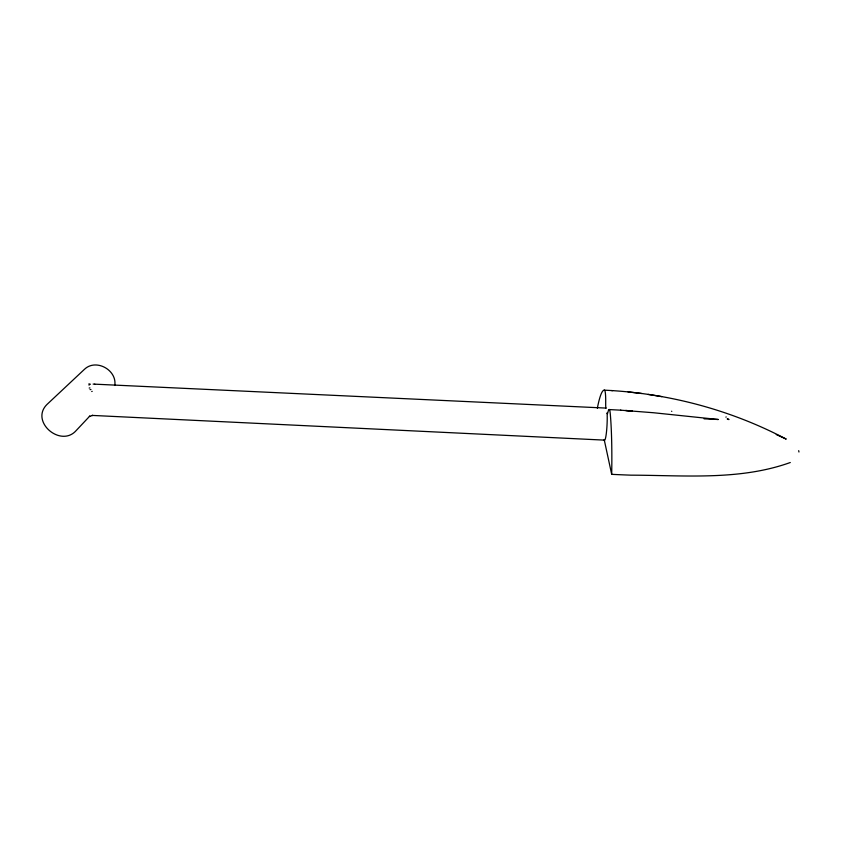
<?xml version="1.0" encoding="UTF-8"?>
<svg xmlns="http://www.w3.org/2000/svg" width="841" height="841" viewBox="0 0 841 841"><rect width="100%" height="100%" fill="white"/><g stroke="black" fill="none" stroke-linecap="round" stroke-linejoin="round"><path stroke-width="1.26" d="M114.786 385.472C117.214 369.956 95.811 358.224 84.384 369.378L46.917 404.521C29.782 421.625 60.794 448.011 76.184 430.55L89.808 416.064L89.398 416.463L92.689 415.433L92.016 415.401L604.542 440.127M89.241 385.083L88.831 384.947M728.937 419.596L728.39 419.438M89.913 387.901L89.199 388.048M790.288 462.518C739.596 480.758 683.954 475.281 630.96 475.165A418.545 119.275 3.9 0 1 611.691 474.335L604.206 439.654A16.042 1.724 -87.3 0 0 606.477 432.043A16.042 1.724 -87.3 0 0 607.097 412.836L607.149 413.036A5.414 0.589 -87.2 0 0 607.591 413.351A17.777 1.924 -87.2 0 0 607.99 411.985A19.196 2.113 -87.3 0 1 610.282 413.877A105.051 11.028 -87.7 0 1 611.691 474.335M726.225 416.968L725.857 417.115M91.711 391.517L92.195 391.349M88.915 383.822L90.418 384.263M90.954 389.499L90.04 389.614M671.801 411.344L671.57 411.249M94.875 384.242L94.612 384.2M728.464 419.175L728.705 419.154M93.13 384.085L606.067 408.085M704.075 418.829L718.267 419.501L653.636 412.752L620.553 410.166M609.021 409.556L620.858 410.187M604.185 390.161C667.439 393.083 730.177 409.535 786.23 439.107L776.254 434.555M611.481 390.571L612.679 390.634M628.059 391.917L641.557 393.483M648.138 394.397L661.835 396.637M798.698 450.65L798.95 452.016M605.783 408.327A16.042 1.724 -87.3 0 1 605.972 408.116L605.93 407.917A5.351 0.578 -87.2 0 1 605.699 405.425A17.777 1.924 -87.2 0 1 605.699 402.418A18.334 1.934 -87.2 0 0 604.5 390.192A105.051 11.028 -87.7 0 0 597.331 408.253M727.318 418.881L727.875 419.007L727.339 418.986M632.211 410.955L625.725 410.492L632.211 410.955"/></g></svg>
